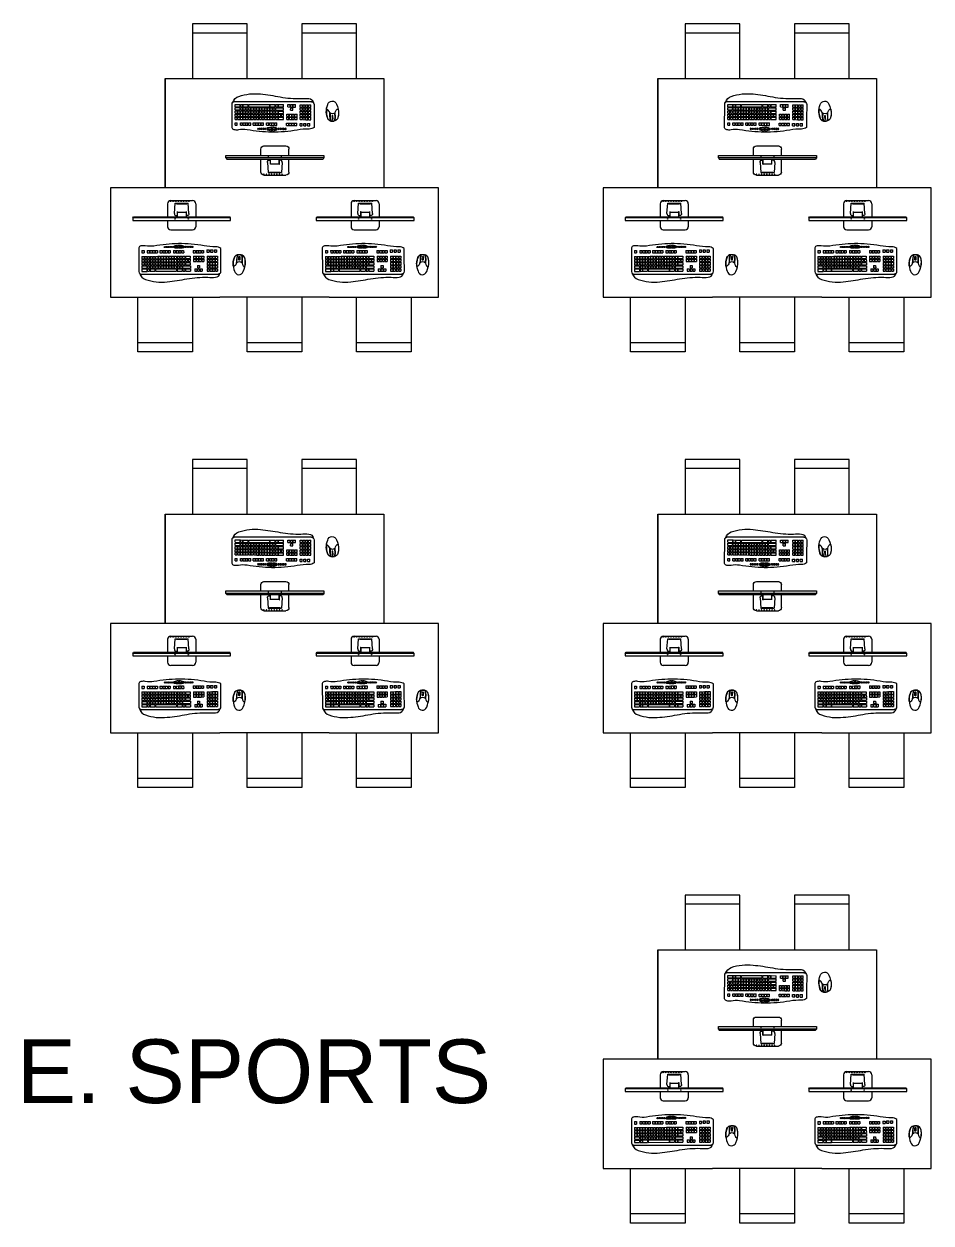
# Model space of a CAD drawing. Header units: millimetres. Extents: x 72 to 2370, y -203 to 794.
# Drawn here: x 1745.58 to 1750.56, y 401.08 to 407.66 of the extents above; entities that cross this region are included whole.
import ezdxf

# ---------------------------------------------------------------- set-up
doc = ezdxf.new("R2010")
doc.units = ezdxf.units.MM
for name, color, linetype, lineweight in [('00L1Fina', 253, 'Continuous', 9), ('mobiliario', 252, 'Continuous', 9), ('Texto', 250, 'Continuous', 9)]:
    doc.layers.add(name, color=color, linetype=linetype, lineweight=lineweight)
doc.styles.get("Standard").update_dxf_attribs({"font": 'arial.ttf'})

# ---------------------------------------------------------------- blocks, each defined once
blk = doc.blocks.new('Dell S2340T 23-Inch 10-point Multi-Touch Monitor')
at = {"color": 0}
for p, q in [((-77.3, -17.2), (-77.3, -88.7)), ((-40.1, -70.4), (-36, -14.3)), ((-29.2, -14.3), (-29.2, -17.2)), ((-28.6, -14.3), (-28.6, -16.6)), ((-24.6, -60.1), (-24.6, -82.1)), ((-24.6, -60.1), (-24, -60.1)), ((-24, -60.1), (-24, -88.7)), ((-24, -62.9), (24, -62.9)), ((24, -60.1), (24, -88.7)), ((24, -60.1), (24.6, -60.1)), ((24.6, -60.1), (24.6, -82.1)), ((28.6, -14.3), (28.6, -16.6)), ((29.2, -14.3), (29.2, -17.2)), ((40.1, -70.4), (36, -14.3)), ((77.3, -17.2), (77.3, -88.7)), ((-268.9, -94.4), (-264.1, -88.7)), ((-264.1, -88.7), (264.1, -88.7)), ((-77.3, -108.7), (-77.3, -143.1)), ((77.3, -108.7), (77.3, -143.1)), ((268.9, -94.4), (264.1, -88.7))]:
    blk.add_line(p, q, dxfattribs=at)
for points in [[(-60.1, 0), (60.1, 0)], [(-36, -14.3), (36, -14.3)], [(-29.2, -17.2), (29.2, -17.2)], [(-28.6, -16.6), (28.6, -16.6)], [(-268.9, -108.7), (268.9, -108.7), (268.9, -94.4), (-268.9, -94.4), (-268.9, -108.7)], [(-60.1, -160.2), (60.1, -160.2)]]:
    blk.add_lwpolyline(points, dxfattribs=at)
for points in [[(-40.1, -70.4, 0.263666), (-36.6, -80.4), (-33.6, -82.1), (-24.6, -82.1)], [(40.1, -70.4, -0.263666), (36.6, -80.4), (33.6, -82.1), (24.6, -82.1)]]:
    blk.add_lwpolyline(points, format="xyb", dxfattribs=at)
for centre, radius in [((-60.7, -3.8), 1.73), ((-46.4, -3.8), 1.73), ((-32.1, -3.8), 1.73), ((-17.8, -3.8), 1.73), ((-3.5, -3.8), 1.73), ((10.8, -3.8), 1.73), ((25.1, -3.8), 1.73), ((39.4, -3.8), 1.73), ((-35.8, -101.6), 1.14), ((35.8, -101.6), 1.14)]:
    blk.add_circle(centre, radius, dxfattribs=at)
for centre, start, end in [((-60.1, -17.2), 90, 180), ((60.1, -17.2), 0, 90), ((-60.1, -143.1), 180, 270), ((60.1, -143.1), 270, 0)]:
    blk.add_arc(centre, 17.2, start, end, dxfattribs=at)
blk = doc.blocks.new('keyboard_top')
at = {"color": 0}
for points in [[(232.7, -75.8), (232.5, -26.1, 0.165941), (205.2, -17, -0.04592), (140.6, -11.5, 0.046884), (0, 0, 0.043941), (-135.1, -13.6, -0.081459), (-182.3, -12, 0.073722), (-205.6, -12.8, 0.278236), (-217.5, -23.3), (-217, -153.6, 0.414214), (-202, -168.5), (218.1, -167, 0.414214), (233, -151.9)], [(218.1, -167), (-202, -168.5, -0.198912), (-212.6, -164.1, 0.237087), (-180.8, -196.4, 0.110077), (-61.5, -209.4, 0.017919), (46.8, -193.4, -0.053396), (160.8, -184.8, 0.017301), (204.1, -184.6, 0.36209), (228, -163.1, -0.184401), (218.1, -167)]]:
    blk.add_lwpolyline(points, format="xyb", close=True, dxfattribs=at)
at = {"color": 0, "lineweight": 0}
for points in [[(-200.6, -38.1), (-188.6, -38.1)], [(-200.6, -38.1), (-200.5, -51.1)], [(-200.5, -51.1), (-188.5, -51.1)], [(-188.6, -38.1), (-188.5, -51.1)], [(-171.5, -38), (-171.4, -51)], [(-171.5, -38), (-159.5, -38)], [(-171.4, -51), (-159.4, -51)], [(-159.5, -38), (-159.4, -51)], [(-156.4, -38), (-144.4, -37.9)], [(-156.4, -38), (-156.3, -51)], [(-156.3, -51), (-144.3, -50.9)], [(-144.4, -37.9), (-144.3, -50.9)], [(-142.2, -37.9), (-130.2, -37.9)], [(-142.2, -37.9), (-142.1, -50.9)], [(-142.1, -50.9), (-130.1, -50.9)], [(-130.2, -37.9), (-130.1, -50.9)], [(-127.1, -37.9), (-115.1, -37.8)], [(-127.1, -37.9), (-127.1, -50.9)], [(-127.1, -50.9), (-115.1, -50.8)], [(-115.1, -37.8), (-115.1, -50.8)], [(-101.5, -37.8), (-89.5, -37.7)], [(-101.5, -37.8), (-101.4, -50.8)], [(-101.4, -50.8), (-89.4, -50.7)], [(-89.5, -37.7), (-89.4, -50.7)], [(-86.4, -37.7), (-86.3, -50.7)], [(-86.4, -37.7), (-74.4, -37.7)], [(-86.3, -50.7), (-74.3, -50.7)], [(-74.4, -37.7), (-74.3, -50.7)], [(-72.2, -37.7), (-60.2, -37.6)], [(-72.2, -37.7), (-72.1, -50.7)], [(-72.1, -50.7), (-60.1, -50.6)], [(-60.2, -37.6), (-60.1, -50.6)], [(-57.1, -37.6), (-57, -50.6)], [(-57.1, -37.6), (-45.1, -37.6)], [(-57, -50.6), (-45, -50.6)], [(-45.1, -37.6), (-45, -50.6)], [(-27.8, -37.5), (-27.7, -50.5)], [(-27.8, -37.5), (-15.8, -37.5)], [(-27.7, -50.5), (-15.7, -50.5)], [(-27.5, -18.5), (1, -18.5)], [(-26.4, -15.9), (1, -15.8)], [(-15.8, -37.5), (-15.7, -50.5)], [(-12.7, -37.5), (-0.7, -37.4)], [(-12.7, -37.5), (-12.6, -50.5)], [(-12.6, -50.5), (-0.6, -50.4)], [(-0.7, -37.4), (-0.6, -50.4)], [(0.9, -7.4), (1, -15.8)], [(1, -18.5), (1, -25.4)], [(1.5, -37.4), (13.5, -37.4)], [(1.5, -37.4), (1.6, -50.4)], [(1.6, -50.4), (13.6, -50.4)], [(4.3, -7.4), (4.6, -15.7)], [(4.6, -15.7), (30.2, -15.7)], [(4.6, -18.5), (30.3, -18.4)], [(4.6, -18.5), (4.8, -25.4)], [(13.5, -37.4), (13.6, -50.4)], [(16.6, -37.3), (16.7, -50.3)], [(16.6, -37.3), (28.6, -37.3)], [(16.7, -50.3), (28.7, -50.3)], [(28.6, -37.3), (28.7, -50.3)], [(81.6, -37.1), (81.6, -50.1)], [(81.6, -37.1), (93.6, -37.1)], [(81.6, -50.1), (93.6, -50.1)], [(93.6, -37.1), (93.6, -50.1)], [(96.6, -37), (96.7, -50)], [(96.6, -37), (108.6, -37)], [(96.7, -50), (108.7, -50)], [(108.6, -37), (108.7, -50)], [(110.8, -37), (122.8, -37)], [(110.8, -37), (110.9, -50)], [(110.9, -50), (122.9, -50)], [(122.8, -37), (122.9, -50)], [(125.9, -36.9), (126, -49.9)], [(125.9, -36.9), (137.9, -36.9)], [(126, -49.9), (138, -49.9)], [(137.9, -36.9), (138, -49.9)], [(155.8, -34.6), (155.8, -47.6)], [(155.8, -34.6), (167.8, -34.6)], [(155.8, -47.6), (167.8, -47.6)], [(167.8, -34.6), (167.8, -47.6)], [(176.3, -34), (188.3, -33.9)], [(176.3, -34), (176.3, -47)], [(176.3, -47), (188.3, -46.9)], [(188.3, -33.9), (188.3, -46.9)], [(197.2, -33.9), (197.2, -46.9)], [(197.2, -33.9), (209.2, -33.9)], [(197.2, -46.9), (209.2, -46.9)], [(209.2, -33.9), (209.2, -46.9)], [(-200.5, -70), (-188.5, -69.9)], [(-200.5, -70), (-200.4, -83)], [(-200.4, -83), (-188.4, -82.9)], [(-200.4, -86.5), (-188.4, -86.5)], [(-200.4, -86.5), (-200.3, -99.5)], [(-200.3, -99.5), (-188.3, -99.5)], [(-200.3, -103.9), (-188.3, -103.9)], [(-200.3, -103.9), (-200.3, -116.9)], [(-200.3, -116.9), (-188.3, -116.9)], [(-200.3, -121.9), (-173.2, -121.8)], [(-200.3, -121.9), (-200.2, -134.9)], [(-188.5, -69.9), (-188.4, -82.9)], [(-188.4, -86.5), (-188.3, -99.5)], [(-188.3, -103.9), (-188.3, -116.9)], [(-185.4, -69.9), (-185.3, -82.9)], [(-185.4, -69.9), (-173.4, -69.9)], [(-185.3, -82.9), (-173.3, -82.9)], [(-185.3, -86.5), (-173.3, -86.4)], [(-185.3, -86.5), (-185.3, -99.5)], [(-185.3, -99.5), (-173.3, -99.4)], [(-185.2, -103.8), (-173.2, -103.8)], [(-185.2, -103.8), (-185.2, -116.8)], [(-185.2, -116.8), (-173.2, -116.8)], [(-173.4, -69.9), (-173.3, -82.9)], [(-173.3, -86.4), (-173.3, -99.4)], [(-173.2, -103.8), (-173.2, -116.8)], [(-173.2, -121.8), (-173.1, -134.8)], [(-170.3, -69.8), (-170.2, -82.8)], [(-170.3, -69.8), (-158.3, -69.8)], [(-170.2, -82.8), (-158.2, -82.8)], [(-170.2, -86.4), (-170.2, -99.4)], [(-170.2, -86.4), (-158.2, -86.4)], [(-170.2, -99.4), (-158.2, -99.4)], [(-170.2, -103.8), (-158.2, -103.7)], [(-170.2, -103.8), (-170.1, -116.8)], [(-170.1, -116.8), (-158.1, -116.7)], [(-170.1, -121.8), (-158.1, -121.7)], [(-170.1, -121.8), (-170, -134.8)], [(-158.3, -69.8), (-158.2, -82.8)], [(-158.2, -86.4), (-158.2, -99.4)], [(-158.2, -103.7), (-158.1, -116.7)], [(-158.1, -121.7), (-158, -134.7)], [(-156.1, -69.8), (-144.1, -69.7)], [(-156.1, -69.8), (-156, -82.8)], [(-156, -82.8), (-144, -82.7)], [(-156, -86.3), (-144, -86.3)], [(-156, -86.3), (-156, -99.3)], [(-156, -99.3), (-144, -99.3)], [(-156, -103.7), (-144, -103.7)], [(-156, -103.7), (-155.9, -116.7)], [(-155.9, -116.7), (-143.9, -116.7)], [(-155.9, -121.7), (-143.9, -121.7)], [(-155.9, -121.7), (-155.8, -134.7)], [(-144.1, -69.7), (-144, -82.7)], [(-144, -86.3), (-144, -99.3)], [(-144, -103.7), (-143.9, -116.7)], [(-143.9, -121.7), (-143.8, -134.7)], [(-141, -69.7), (-140.9, -82.7)], [(-141, -69.7), (-129, -69.7)], [(-140.9, -82.7), (-128.9, -82.7)], [(-140.9, -86.3), (-128.9, -86.2)], [(-140.9, -86.3), (-140.9, -99.3)], [(-140.9, -99.3), (-128.9, -99.2)], [(-140.9, -103.7), (-128.9, -103.6)], [(-140.9, -103.7), (-140.8, -116.7)], [(-140.8, -116.7), (-128.8, -116.6)], [(-140.8, -121.7), (-128.8, -121.6)], [(-140.8, -121.7), (-140.8, -134.7)], [(-129, -69.7), (-128.9, -82.7)], [(-128.9, -86.2), (-128.9, -99.2)], [(-128.9, -103.6), (-128.8, -116.6)], [(-128.8, -121.6), (-128.8, -134.6)], [(-125.9, -69.7), (-113.9, -69.6)], [(-125.9, -69.7), (-125.9, -82.7)], [(-125.9, -82.7), (-113.9, -82.6)], [(-125.8, -86.2), (-125.8, -99.2)], [(-125.8, -86.2), (-113.8, -86.2)], [(-125.8, -99.2), (-113.8, -99.2)], [(-125.8, -103.6), (-113.8, -103.6)], [(-125.8, -103.6), (-125.7, -116.6)], [(-125.7, -116.6), (-113.7, -116.6)], [(-125.7, -121.6), (-125.7, -134.6)], [(-125.7, -121.6), (-113.7, -121.6)], [(-113.9, -69.6), (-113.9, -82.6)], [(-113.8, -86.2), (-113.8, -99.2)], [(-113.8, -103.6), (-113.7, -116.6)], [(-113.7, -121.6), (-113.7, -134.6)], [(-111.8, -69.6), (-99.8, -69.6)], [(-111.8, -69.6), (-111.8, -82.6)], [(-111.8, -82.6), (-99.8, -82.6)], [(-111.8, -86.2), (-99.8, -86.1)], [(-111.8, -86.2), (-111.7, -99.2)], [(-111.7, -99.2), (-99.7, -99.1)], [(-111.7, -103.6), (-99.7, -103.5)], [(-111.7, -103.6), (-111.6, -116.6)], [(-111.6, -116.6), (-99.6, -116.5)], [(-111.6, -121.6), (-99.6, -121.5)], [(-111.6, -121.6), (-111.6, -134.6)], [(-99.8, -69.6), (-99.8, -82.6)], [(-99.8, -86.1), (-99.7, -99.1)], [(-99.7, -103.5), (-99.6, -116.5)], [(-99.6, -121.5), (-99.6, -134.5)], [(-96.7, -69.6), (-84.7, -69.5)], [(-96.7, -69.6), (-96.7, -82.6)], [(-96.7, -82.6), (-84.7, -82.5)], [(-96.7, -86.1), (-96.6, -99.1)], [(-96.7, -86.1), (-84.7, -86.1)], [(-96.6, -99.1), (-84.6, -99.1)], [(-96.6, -103.5), (-84.6, -103.5)], [(-96.6, -103.5), (-96.6, -116.5)], [(-96.6, -116.5), (-84.6, -116.5)], [(-96.5, -121.5), (-84.5, -121.5)], [(-96.5, -121.5), (-96.5, -134.5)], [(-84.7, -69.5), (-84.7, -82.5)], [(-84.7, -86.1), (-84.6, -99.1)], [(-84.6, -103.5), (-84.6, -116.5)], [(-84.5, -121.5), (-84.5, -134.5)], [(-81.6, -69.5), (-81.6, -82.5)], [(-81.6, -69.5), (-69.6, -69.5)], [(-81.6, -82.5), (-69.6, -82.5)], [(-81.6, -86.1), (-69.6, -86)], [(-81.6, -86.1), (-81.5, -99.1)], [(-81.5, -99.1), (-69.5, -99)], [(-81.5, -103.5), (-69.5, -103.4)], [(-81.5, -103.5), (-81.5, -116.5)], [(-81.5, -116.5), (-69.5, -116.4)], [(-81.4, -121.5), (-69.4, -121.4)], [(-81.4, -121.5), (-81.4, -134.5)], [(-69.6, -69.5), (-69.6, -82.5)], [(-69.6, -86), (-69.5, -99)], [(-69.5, -103.4), (-69.5, -116.4)], [(-69.4, -121.4), (-69.4, -134.4)], [(-67.5, -69.5), (-55.5, -69.4)], [(-67.5, -69.5), (-67.5, -82.5)], [(-67.5, -82.5), (-55.5, -82.4)], [(-67.5, -86), (-55.5, -86)], [(-67.5, -86), (-67.4, -99)], [(-67.4, -99), (-55.4, -99)], [(-67.4, -103.4), (-55.4, -103.4)], [(-67.4, -103.4), (-67.3, -116.4)], [(-67.3, -116.4), (-55.3, -116.4)], [(-67.3, -121.4), (-55.3, -121.4)], [(-67.3, -121.4), (-67.3, -134.4)], [(-55.5, -69.4), (-55.5, -82.4)], [(-55.5, -86), (-55.4, -99)], [(-55.4, -103.4), (-55.3, -116.4)], [(-55.3, -121.4), (-55.3, -134.4)], [(-52.4, -69.4), (-52.4, -82.4)], [(-52.4, -69.4), (-40.4, -69.4)], [(-52.4, -82.4), (-40.4, -82.4)], [(-52.4, -86), (-40.4, -85.9)], [(-52.4, -86), (-52.3, -99)], [(-52.3, -99), (-40.3, -98.9)], [(-52.3, -103.4), (-40.3, -103.3)], [(-52.3, -103.4), (-52.3, -116.4)], [(-52.3, -116.4), (-40.3, -116.3)], [(-52.2, -121.4), (-40.2, -121.3)], [(-52.2, -121.4), (-52.2, -134.4)], [(-40.4, -69.4), (-40.4, -82.4)], [(-40.4, -85.9), (-40.3, -98.9)], [(-40.3, -103.3), (-40.3, -116.3)], [(-40.2, -121.3), (-40.2, -134.3)], [(-37.3, -69.4), (-25.3, -69.3)], [(-37.3, -69.4), (-37.3, -82.4)], [(-37.3, -82.4), (-25.3, -82.3)], [(-37.3, -85.9), (-37.2, -98.9)], [(-37.3, -85.9), (-25.3, -85.9)], [(-37.2, -98.9), (-25.2, -98.9)], [(-37.2, -103.3), (-25.2, -103.3)], [(-37.2, -103.3), (-37.2, -116.3)], [(-37.2, -116.3), (-25.2, -116.3)], [(-37.2, -121.3), (-37.1, -134.3)], [(-37.2, -121.3), (-25.2, -121.3)], [(-25.3, -69.3), (-25.3, -82.3)], [(-25.3, -85.9), (-25.2, -98.9)], [(-25.2, -103.3), (-25.2, -116.3)], [(-25.2, -121.3), (-25.1, -134.3)], [(-22.8, -69.3), (-10.8, -69.3)], [(-22.8, -69.3), (-22.8, -82.3)], [(-22.8, -82.3), (-10.8, -82.3)], [(-22.8, -85.9), (-10.8, -85.8)], [(-22.8, -85.9), (-22.7, -98.9)], [(-22.7, -98.9), (-10.7, -98.8)], [(-22.7, -103.2), (-10.7, -103.2)], [(-22.7, -103.2), (-22.7, -116.2)], [(-22.7, -116.2), (-10.7, -116.2)], [(-22.6, -121.2), (-10.6, -121.2)], [(-22.6, -121.2), (-22.6, -134.2)], [(-10.8, -69.3), (-10.8, -82.3)], [(-10.8, -85.8), (-10.7, -98.8)], [(-10.7, -103.2), (-10.7, -116.2)], [(-10.6, -121.2), (-10.6, -134.2)], [(-7.8, -69.2), (-7.7, -82.2)], [(-7.8, -69.2), (4.2, -69.2)], [(-7.7, -82.2), (4.3, -82.2)], [(-7.7, -85.8), (-7.6, -98.8)], [(-7.7, -85.8), (4.3, -85.8)], [(-7.6, -98.8), (4.4, -98.8)], [(-7.6, -103.2), (4.4, -103.1)], [(-7.6, -103.2), (-7.6, -116.2)], [(-7.6, -116.2), (4.4, -116.1)], [(-7.6, -121.2), (4.4, -121.1)], [(-7.6, -121.2), (-7.5, -134.2)], [(4.2, -69.2), (4.3, -82.2)], [(4.3, -85.8), (4.4, -98.8)], [(4.4, -103.1), (4.4, -116.1)], [(4.4, -121.1), (4.5, -134.1)], [(7.3, -69.2), (19.3, -69.1)], [(7.3, -69.2), (7.4, -82.2)], [(7.4, -82.2), (19.4, -82.1)], [(7.4, -85.7), (7.4, -98.7)], [(7.4, -85.7), (19.4, -85.7)], [(7.4, -98.7), (19.4, -98.7)], [(7.5, -103.1), (19.5, -103.1)], [(7.5, -103.1), (7.5, -116.1)], [(7.5, -116.1), (19.5, -116.1)], [(7.5, -121.1), (7.6, -134.1)], [(7.5, -121.1), (19.5, -121.1)], [(19.3, -69.1), (19.4, -82.1)], [(19.4, -85.7), (19.4, -98.7)], [(19.5, -103.1), (19.5, -116.1)], [(19.5, -121.1), (19.6, -134.1)], [(22.9, -69.1), (34.9, -69.1)], [(22.9, -69.1), (22.9, -82.1)], [(22.9, -82.1), (34.9, -82.1)], [(22.9, -85.7), (34.9, -85.6)], [(22.9, -85.7), (23, -98.7)], [(23, -98.7), (35, -98.6)], [(23, -103.1), (35, -103)], [(23, -103.1), (23.1, -116.1)], [(23.1, -116.1), (35.1, -116)], [(23.1, -121.1), (65.3, -120.9)], [(23.1, -121.1), (23.1, -134.1)], [(34.9, -69.1), (34.9, -82.1)], [(34.9, -85.6), (35, -98.6)], [(35, -103), (35.1, -116)], [(38, -69.1), (65.1, -69)], [(38, -69.1), (38, -82.1)], [(38, -82.1), (65.1, -82)], [(38, -85.6), (38.1, -98.6)], [(38, -85.6), (50, -85.6)], [(38.1, -98.6), (50.1, -98.6)], [(38.1, -103), (65.2, -102.9)], [(38.1, -103), (38.1, -116)], [(38.1, -116), (65.2, -115.9)], [(50, -85.6), (50.1, -98.6)], [(53.1, -85.6), (65.1, -85.5)], [(53.1, -85.6), (53.2, -98.6)], [(53.2, -98.6), (65.2, -98.5)], [(65.1, -69), (65.1, -82)], [(65.1, -85.5), (65.2, -98.5)], [(65.2, -102.9), (65.2, -115.9)], [(65.3, -120.9), (65.3, -133.9)], [(83, -68.9), (83.1, -81.9)], [(83, -68.9), (95, -68.9)], [(83.1, -81.9), (95.1, -81.9)], [(83.1, -85), (83.2, -98)], [(83.1, -85), (95.1, -85)], [(83.2, -98), (95.2, -98)], [(95, -68.9), (95.1, -81.9)], [(95.1, -85), (95.2, -98)], [(98.1, -68.9), (110.1, -68.8)], [(98.1, -68.9), (98.1, -81.9)], [(98.1, -81.9), (110.1, -81.8)], [(98.2, -85), (110.2, -84.9)], [(98.2, -85), (98.2, -98)], [(98.2, -98), (110.2, -97.9)], [(104.3, -120.6), (104.4, -133.6)], [(104.3, -120.6), (116.3, -120.6)], [(110.1, -68.8), (110.1, -81.8)], [(110.2, -84.9), (110.2, -97.9)], [(112.3, -68.8), (124.3, -68.8)], [(112.3, -68.8), (112.3, -81.8)], [(112.3, -81.8), (124.3, -81.8)], [(112.4, -84.9), (124.4, -84.9)], [(112.4, -84.9), (112.4, -97.9)], [(112.4, -97.9), (124.4, -97.9)], [(116.3, -120.6), (116.4, -133.6)], [(124.3, -68.8), (124.3, -81.8)], [(124.4, -84.9), (124.4, -97.9)], [(127.4, -68.8), (139.4, -68.7)], [(127.4, -68.8), (127.4, -81.8)], [(127.4, -81.8), (139.4, -81.7)], [(127.5, -84.9), (139.5, -84.8)], [(127.5, -84.9), (127.5, -97.9)], [(127.5, -97.9), (139.5, -97.8)], [(139.4, -68.7), (139.4, -81.7)], [(139.5, -84.8), (139.5, -97.8)], [(156.9, -68.6), (156.9, -81.6)], [(156.9, -68.6), (168.9, -68.6)], [(156.9, -81.6), (168.9, -81.6)], [(156.9, -85.2), (157, -98.2)], [(156.9, -85.2), (168.9, -85.2)], [(157, -98.2), (169, -98.2)], [(157, -102.6), (169, -102.5)], [(157, -102.6), (157, -115.6)], [(157, -115.6), (169, -115.5)], [(157.1, -120.6), (169.1, -120.5)], [(157.1, -120.6), (157.1, -133.6)], [(168.9, -68.6), (168.9, -81.6)], [(168.9, -85.2), (169, -98.2)], [(169, -102.5), (169, -115.5)], [(169.1, -120.5), (169.1, -133.5)], [(172, -68.6), (184, -68.5)], [(172, -68.6), (172, -81.6)], [(172, -81.6), (184, -81.5)], [(172, -85.1), (184, -85.1)], [(172, -85.1), (172.1, -98.1)], [(172.1, -98.1), (184.1, -98.1)], [(172.1, -102.5), (184.1, -102.5)], [(172.1, -102.5), (172.2, -115.5)], [(172.2, -115.5), (184.2, -115.5)], [(172.2, -120.5), (184.2, -120.5)], [(172.2, -120.5), (172.2, -133.5)], [(184, -68.5), (184, -81.5)], [(184, -85.1), (184.1, -98.1)], [(184.1, -102.5), (184.2, -115.5)], [(184.2, -120.5), (184.2, -133.5)], [(187.1, -68.5), (187.1, -81.5)], [(187.1, -68.5), (199.1, -68.5)], [(187.1, -81.5), (199.1, -81.5)], [(187.1, -85.1), (199.1, -85)], [(187.1, -85.1), (187.2, -98.1)], [(187.2, -98.1), (199.2, -98)], [(187.2, -102.5), (199.2, -102.4)], [(187.2, -102.5), (187.2, -115.5)], [(187.2, -115.5), (199.2, -115.4)], [(187.3, -120.5), (199.3, -120.4)], [(187.3, -120.5), (187.3, -133.5)], [(199.1, -68.5), (199.1, -81.5)], [(199.1, -85), (199.2, -98)], [(199.2, -102.4), (199.2, -115.4)], [(199.3, -120.4), (199.3, -133.4)], [(202.2, -68.5), (214.2, -68.4)], [(202.2, -68.5), (202.2, -81.5)], [(202.2, -81.5), (214.2, -81.4)], [(202.2, -85), (202.3, -98)], [(202.2, -85), (214.2, -85)], [(202.3, -98), (214.3, -98)], [(202.3, -102.4), (214.3, -102.4)], [(202.3, -102.4), (202.3, -115.4)], [(202.3, -115.4), (214.3, -115.4)], [(202.4, -120.4), (202.4, -133.4)], [(202.4, -120.4), (214.4, -120.4)], [(214.2, -68.4), (214.2, -81.4)], [(214.2, -85), (214.3, -98)], [(214.3, -102.4), (214.3, -115.4)], [(214.4, -120.4), (214.4, -133.4)], [(-200.2, -134.9), (-173.1, -134.8)], [(-200.2, -139.1), (-173.1, -139)], [(-200.2, -139.1), (-200.2, -152.1)], [(-200.2, -152.1), (-173.1, -152)], [(-173.1, -139), (-173.1, -152)], [(-170, -134.8), (-158, -134.7)], [(-170, -139), (-158, -138.9)], [(-170, -139), (-170, -152)], [(-170, -152), (-158, -151.9)], [(-158, -138.9), (-158, -151.9)], [(-155.8, -134.7), (-143.8, -134.7)], [(-155.8, -138.9), (-128.7, -138.8)], [(-155.8, -138.9), (-155.8, -151.9)], [(-155.8, -151.9), (-128.7, -151.8)], [(-140.8, -134.7), (-128.8, -134.6)], [(-128.7, -138.8), (-128.7, -151.8)], [(-125.7, -134.6), (-113.7, -134.6)], [(-125.6, -138.8), (-10.6, -138.4)], [(-125.6, -138.8), (-125.6, -151.8)], [(-125.6, -151.8), (-10.5, -151.4)], [(-111.6, -134.6), (-99.6, -134.5)], [(-96.5, -134.5), (-84.5, -134.5)], [(-81.4, -134.5), (-69.4, -134.4)], [(-67.3, -134.4), (-55.3, -134.4)], [(-52.2, -134.4), (-40.2, -134.3)], [(-37.1, -134.3), (-25.1, -134.3)], [(-22.6, -134.2), (-10.6, -134.2)], [(-10.6, -138.4), (-10.5, -151.4)], [(-7.5, -134.2), (4.5, -134.1)], [(-7.5, -138.4), (19.6, -138.3)], [(-7.5, -138.4), (-7.5, -151.4)], [(-7.5, -151.4), (19.6, -151.3)], [(7.6, -134.1), (19.6, -134.1)], [(19.6, -138.3), (19.6, -151.3)], [(23.1, -134.1), (65.3, -133.9)], [(23.1, -138.3), (35.1, -138.2)], [(23.1, -138.3), (23.2, -151.3)], [(23.2, -151.3), (35.2, -151.2)], [(35.1, -138.2), (35.2, -151.2)], [(38.2, -138.2), (65.3, -138.1)], [(38.2, -138.2), (38.3, -151.2)], [(38.3, -151.2), (65.4, -151.1)], [(65.3, -138.1), (65.4, -151.1)], [(89.3, -138.1), (101.3, -138)], [(89.3, -138.1), (89.3, -151.1)], [(89.3, -151.1), (101.3, -151)], [(101.3, -138), (101.3, -151)], [(104.4, -133.6), (116.4, -133.6)], [(104.4, -138), (116.4, -138)], [(104.4, -138), (104.4, -151)], [(104.4, -151), (116.4, -151)], [(116.4, -138), (116.4, -151)], [(118.9, -138), (130.9, -137.9)], [(118.9, -138), (118.9, -151)], [(118.9, -151), (130.9, -150.9)], [(130.9, -137.9), (130.9, -150.9)], [(157.1, -133.6), (169.1, -133.5)], [(157.1, -137.8), (169.1, -137.7)], [(157.1, -137.8), (157.2, -150.8)], [(157.2, -150.8), (169.2, -150.7)], [(169.1, -137.7), (169.2, -150.7)], [(172.2, -133.5), (184.2, -133.5)], [(172.2, -137.7), (184.2, -137.7)], [(172.2, -137.7), (172.3, -150.7)], [(172.3, -150.7), (184.3, -150.7)], [(184.2, -137.7), (184.3, -150.7)], [(187.3, -133.5), (199.3, -133.4)], [(187.3, -137.7), (199.3, -137.6)], [(187.3, -137.7), (187.4, -150.7)], [(187.4, -150.7), (199.4, -150.6)], [(199.3, -137.6), (199.4, -150.6)], [(202.4, -133.4), (214.4, -133.4)], [(202.4, -137.6), (214.4, -137.6)], [(202.4, -137.6), (202.5, -150.6)], [(202.5, -150.6), (214.5, -150.6)], [(214.4, -137.6), (214.5, -150.6)]]:
    blk.add_lwpolyline(points, dxfattribs=at)
for points in [[(1, -25.4, -0.037715), (-22.3, -23.7, -0.328345), (-27.5, -18.5)], [(-26.4, -15.9, -0.157731), (-21.7, -12.1, -0.08747), (0.9, -7.4, -0.08747)], [(4.3, -7.4, -0.086643), (26.8, -11.9, -0.237073), (30.2, -15.7)], [(30.3, -18.4, -0.11266), (29.2, -20.7, -0.188542), (24.3, -23.6, -0.031584), (4.8, -25.4, -0.031584)]]:
    blk.add_lwpolyline(points, format="xyb", dxfattribs=at)
for centre in [(-74, -18.4), (-64.3, -18.4), (-55, -18.4), (-45.6, -18.3), (-35.9, -18.3), (38.1, -18), (47.7, -18), (57.1, -18), (66.5, -17.9), (76.2, -17.9)]:
    blk.add_circle(centre, 3.55, dxfattribs=at)

msp = doc.modelspace()

# ---------------------------------------------------------------- linework, layer by layer
at = {"layer": '00L1Fina'}
for p, q in [((1746.8042, 407.6108), (1746.5042, 407.6108)), ((1747.4042, 407.6108), (1747.1042, 407.6108)), ((1749.5074, 407.6108), (1749.2074, 407.6108)), ((1750.1074, 407.6108), (1749.8074, 407.6108)), ((1746.5042, 405.9108), (1746.2042, 405.9108)), ((1747.1042, 405.9108), (1746.8042, 405.9108)), ((1747.7042, 405.9108), (1747.4042, 405.9108)), ((1749.2074, 405.9108), (1748.9074, 405.9108)), ((1749.8074, 405.9108), (1749.5074, 405.9108)), ((1750.4074, 405.9108), (1750.1074, 405.9108)), ((1746.8042, 405.2206), (1746.5042, 405.2206)), ((1747.4042, 405.2206), (1747.1042, 405.2206)), ((1749.5074, 405.2206), (1749.2074, 405.2206)), ((1750.1074, 405.2206), (1749.8074, 405.2206)), ((1746.5042, 403.5206), (1746.2042, 403.5206)), ((1747.1042, 403.5206), (1746.8042, 403.5206)), ((1747.7042, 403.5206), (1747.4042, 403.5206)), ((1749.2074, 403.5206), (1748.9074, 403.5206)), ((1749.8074, 403.5206), (1749.5074, 403.5206)), ((1750.4074, 403.5206), (1750.1074, 403.5206)), ((1749.5074, 402.8304), (1749.2074, 402.8304)), ((1750.1074, 402.8304), (1749.8074, 402.8304)), ((1749.2074, 401.1304), (1748.9074, 401.1304)), ((1749.8074, 401.1304), (1749.5074, 401.1304)), ((1750.4074, 401.1304), (1750.1074, 401.1304))]:
    msp.add_line(p, q, dxfattribs=at)
for points in [[(1746.8042, 407.3608), (1746.8042, 407.6608), (1746.5042, 407.6608), (1746.5042, 407.3608)], [(1747.4042, 407.3608), (1747.4042, 407.6608), (1747.1042, 407.6608), (1747.1042, 407.3608)], [(1749.5074, 407.3608), (1749.5074, 407.6608), (1749.2074, 407.6608), (1749.2074, 407.3608)], [(1750.1074, 407.3608), (1750.1074, 407.6608), (1749.8074, 407.6608), (1749.8074, 407.3608)], [(1746.3542, 407.3608), (1746.3542, 406.7608), (1746.3542, 407.3608), (1746.9542, 407.3608)], [(1746.9542, 407.3608), (1747.5542, 407.3608), (1747.5542, 406.7608)], [(1749.0574, 407.3608), (1749.0574, 406.7608), (1749.0574, 407.3608), (1749.6574, 407.3608)], [(1749.6574, 407.3608), (1750.2574, 407.3608), (1750.2574, 406.7608)], [(1747.2542, 406.1608), (1747.8542, 406.1608), (1747.8542, 406.7608), (1747.2542, 406.7608), (1746.6542, 406.7608), (1746.0542, 406.7608), (1746.0542, 406.1608), (1746.6542, 406.1608)], [(1747.8542, 406.7608), (1747.2542, 406.7608)], [(1749.9574, 406.1608), (1750.5574, 406.1608), (1750.5574, 406.7608), (1749.9574, 406.7608), (1749.3574, 406.7608), (1748.7574, 406.7608), (1748.7574, 406.1608), (1749.3574, 406.1608)], [(1750.5574, 406.7608), (1749.9574, 406.7608)], [(1746.5042, 406.1608), (1746.5042, 405.8608), (1746.2042, 405.8608), (1746.2042, 406.1608)], [(1747.2542, 406.1608), (1747.2542, 406.1608), (1746.6542, 406.1608)], [(1747.1042, 406.1608), (1747.1042, 405.8608), (1746.8042, 405.8608), (1746.8042, 406.1608)], [(1747.7042, 406.1608), (1747.7042, 405.8608), (1747.4042, 405.8608), (1747.4042, 406.1608)], [(1749.2074, 406.1608), (1749.2074, 405.8608), (1748.9074, 405.8608), (1748.9074, 406.1608)], [(1749.9574, 406.1608), (1749.9574, 406.1608), (1749.3574, 406.1608)], [(1749.8074, 406.1608), (1749.8074, 405.8608), (1749.5074, 405.8608), (1749.5074, 406.1608)], [(1750.4074, 406.1608), (1750.4074, 405.8608), (1750.1074, 405.8608), (1750.1074, 406.1608)], [(1746.8042, 404.9706), (1746.8042, 405.2706), (1746.5042, 405.2706), (1746.5042, 404.9706)], [(1747.4042, 404.9706), (1747.4042, 405.2706), (1747.1042, 405.2706), (1747.1042, 404.9706)], [(1749.5074, 404.9706), (1749.5074, 405.2706), (1749.2074, 405.2706), (1749.2074, 404.9706)], [(1750.1074, 404.9706), (1750.1074, 405.2706), (1749.8074, 405.2706), (1749.8074, 404.9706)], [(1746.3542, 404.9706), (1746.3542, 404.3706), (1746.3542, 404.9706), (1746.9542, 404.9706)], [(1746.9542, 404.9706), (1747.5542, 404.9706), (1747.5542, 404.3706)], [(1749.0574, 404.9706), (1749.0574, 404.3706), (1749.0574, 404.9706), (1749.6574, 404.9706)], [(1749.6574, 404.9706), (1750.2574, 404.9706), (1750.2574, 404.3706)], [(1747.2542, 403.7706), (1747.8542, 403.7706), (1747.8542, 404.3706), (1747.2542, 404.3706), (1746.6542, 404.3706), (1746.0542, 404.3706), (1746.0542, 403.7706), (1746.6542, 403.7706)], [(1747.8542, 404.3706), (1747.2542, 404.3706)], [(1749.9574, 403.7706), (1750.5574, 403.7706), (1750.5574, 404.3706), (1749.9574, 404.3706), (1749.3574, 404.3706), (1748.7574, 404.3706), (1748.7574, 403.7706), (1749.3574, 403.7706)], [(1750.5574, 404.3706), (1749.9574, 404.3706)], [(1746.5042, 403.7706), (1746.5042, 403.4706), (1746.2042, 403.4706), (1746.2042, 403.7706)], [(1747.2542, 403.7706), (1747.2542, 403.7706), (1746.6542, 403.7706)], [(1747.1042, 403.7706), (1747.1042, 403.4706), (1746.8042, 403.4706), (1746.8042, 403.7706)], [(1747.7042, 403.7706), (1747.7042, 403.4706), (1747.4042, 403.4706), (1747.4042, 403.7706)], [(1749.2074, 403.7706), (1749.2074, 403.4706), (1748.9074, 403.4706), (1748.9074, 403.7706)], [(1749.9574, 403.7706), (1749.9574, 403.7706), (1749.3574, 403.7706)], [(1749.8074, 403.7706), (1749.8074, 403.4706), (1749.5074, 403.4706), (1749.5074, 403.7706)], [(1750.4074, 403.7706), (1750.4074, 403.4706), (1750.1074, 403.4706), (1750.1074, 403.7706)], [(1749.5074, 402.5804), (1749.5074, 402.8804), (1749.2074, 402.8804), (1749.2074, 402.5804)], [(1750.1074, 402.5804), (1750.1074, 402.8804), (1749.8074, 402.8804), (1749.8074, 402.5804)], [(1749.0574, 402.5804), (1749.0574, 401.9804), (1749.0574, 402.5804), (1749.6574, 402.5804)], [(1749.6574, 402.5804), (1750.2574, 402.5804), (1750.2574, 401.9804)], [(1749.9574, 401.3804), (1750.5574, 401.3804), (1750.5574, 401.9804), (1749.9574, 401.9804), (1749.3574, 401.9804), (1748.7574, 401.9804), (1748.7574, 401.3804), (1749.3574, 401.3804)], [(1750.5574, 401.9804), (1749.9574, 401.9804)], [(1749.2074, 401.3804), (1749.2074, 401.0804), (1748.9074, 401.0804), (1748.9074, 401.3804)], [(1749.9574, 401.3804), (1749.9574, 401.3804), (1749.3574, 401.3804)], [(1749.8074, 401.3804), (1749.8074, 401.0804), (1749.5074, 401.0804), (1749.5074, 401.3804)], [(1750.4074, 401.3804), (1750.4074, 401.0804), (1750.1074, 401.0804), (1750.1074, 401.3804)]]:
    msp.add_lwpolyline(points, dxfattribs=at)
at = {"layer": 'mobiliario'}
for points in [[(1747.2748, 407.1278, -0.241004), (1747.2486, 407.1371, -0.217003), (1747.2466, 407.2186, -0.752527), (1747.2941, 407.2209, -0.115399), (1747.3058, 407.1656, -0.099122), (1747.3, 407.1396, -0.240483), (1747.2748, 407.1278)], [(1749.9781, 407.1278, -0.241004), (1749.9519, 407.1371, -0.217003), (1749.9499, 407.2186, -0.752527), (1749.9974, 407.2209, -0.115399), (1750.0091, 407.1656, -0.099122), (1750.0033, 407.1396, -0.240483), (1749.9781, 407.1278)], [(1747.2642, 407.1282, -0.055019), (1747.2592, 407.1458, -0.050601), (1747.2582, 407.1625, 0.084687), (1747.2573, 407.1734, 0.175899), (1747.2453, 407.1908, 0.569307), (1747.2398, 407.1885, 0.064428), (1747.2399, 407.1651, 0.081238), (1747.2486, 407.1371, 0.150456), (1747.2642, 407.1282)], [(1747.2837, 407.1289, 0.141108), (1747.2856, 407.1631, -0.211379), (1747.2877, 407.1736, -0.412702), (1747.2573, 407.1734, -0.176997), (1747.2599, 407.1619, 0.141094), (1747.2651, 407.1281, 0.080592), (1747.2748, 407.1278, 0.075205), (1747.2837, 407.1288)], [(1747.27, 407.1522), (1747.2708, 407.1385, 0.837339), (1747.2758, 407.1396), (1747.2751, 407.1555, 1), (1747.2698, 407.1552)], [(1747.2852, 407.1292, 0.071754), (1747.2887, 407.1511, 0.043169), (1747.2878, 407.1654, -0.269309), (1747.299, 407.1939, -0.36617), (1747.3034, 407.1926, -0.160325), (1747.3, 407.1396, -0.150096), (1747.2853, 407.1293)], [(1749.9675, 407.1282, -0.055019), (1749.9625, 407.1458, -0.050601), (1749.9614, 407.1625, 0.084687), (1749.9606, 407.1734, 0.175899), (1749.9486, 407.1908, 0.569307), (1749.9431, 407.1885, 0.064428), (1749.9432, 407.1651, 0.081238), (1749.9519, 407.1371, 0.150456), (1749.9675, 407.1282)], [(1749.987, 407.1289, 0.141108), (1749.9889, 407.1631, -0.211379), (1749.991, 407.1736, -0.412702), (1749.9606, 407.1734, -0.176997), (1749.9632, 407.1619, 0.141094), (1749.9684, 407.1281, 0.080592), (1749.9781, 407.1278, 0.075205), (1749.987, 407.1288)], [(1749.9733, 407.1522), (1749.9741, 407.1385, 0.837339), (1749.9791, 407.1396), (1749.9784, 407.1555, 1), (1749.9731, 407.1552)], [(1749.9885, 407.1292, 0.071754), (1749.992, 407.1511, 0.043169), (1749.9911, 407.1654, -0.269309), (1750.0023, 407.1939, -0.36617), (1750.0067, 407.1926, -0.160325), (1750.0033, 407.1396, -0.150096), (1749.9886, 407.1293)], [(1746.7632, 406.3947, 0.241004), (1746.737, 406.3854, 0.217003), (1746.7351, 406.3039, 0.752527), (1746.7826, 406.3016, 0.115399), (1746.7942, 406.3569, 0.099122), (1746.7884, 406.3829, 0.240483), (1746.7632, 406.3947)], [(1746.7527, 406.3943, 0.055019), (1746.7477, 406.3767, 0.050601), (1746.7466, 406.36, -0.084687), (1746.7457, 406.3491, -0.175899), (1746.7338, 406.3317, -0.569307), (1746.7283, 406.334, -0.064428), (1746.7283, 406.3574, -0.081238), (1746.737, 406.3854, -0.150456), (1746.7527, 406.3943)], [(1746.7721, 406.3936, -0.141108), (1746.7741, 406.3594, 0.211379), (1746.7761, 406.3489, 0.412702), (1746.7457, 406.3491, 0.176997), (1746.7483, 406.3606, -0.141094), (1746.7535, 406.3944, -0.080592), (1746.7632, 406.3947, -0.075205), (1746.7721, 406.3937)], [(1746.7584, 406.3703), (1746.7592, 406.384, -0.837339), (1746.7643, 406.3829), (1746.7635, 406.367, -1), (1746.7583, 406.3673)], [(1746.7736, 406.3933, -0.071754), (1746.7772, 406.3714, -0.043169), (1746.7763, 406.3571, 0.269309), (1746.7875, 406.3286, 0.36617), (1746.7919, 406.3299, 0.160325), (1746.7884, 406.3829, 0.150096), (1746.7737, 406.3932)], [(1747.7701, 406.3947, 0.241004), (1747.7439, 406.3854, 0.217003), (1747.742, 406.3039, 0.752527), (1747.7895, 406.3016, 0.115399), (1747.8011, 406.3569, 0.099122), (1747.7953, 406.3829, 0.240483), (1747.7701, 406.3947)], [(1747.7595, 406.3943, 0.055019), (1747.7546, 406.3767, 0.050601), (1747.7535, 406.36, -0.084687), (1747.7526, 406.3491, -0.175899), (1747.7407, 406.3317, -0.569307), (1747.7351, 406.334, -0.064428), (1747.7352, 406.3574, -0.081238), (1747.7439, 406.3854, -0.150456), (1747.7595, 406.3943)], [(1747.779, 406.3936, -0.141108), (1747.781, 406.3594, 0.211379), (1747.783, 406.3489, 0.412702), (1747.7526, 406.3491, 0.176997), (1747.7552, 406.3606, -0.141094), (1747.7604, 406.3944, -0.080592), (1747.7701, 406.3947, -0.075205), (1747.779, 406.3937)], [(1747.7653, 406.3703), (1747.7661, 406.384, -0.837339), (1747.7712, 406.3829), (1747.7704, 406.367, -1), (1747.7652, 406.3673)], [(1747.7805, 406.3933, -0.071754), (1747.7841, 406.3714, -0.043169), (1747.7832, 406.3571, 0.269309), (1747.7944, 406.3286, 0.36617), (1747.7988, 406.3299, 0.160325), (1747.7953, 406.3829, 0.150096), (1747.7806, 406.3932)], [(1749.4665, 406.3947, 0.241004), (1749.4403, 406.3854, 0.217003), (1749.4384, 406.3039, 0.752527), (1749.4859, 406.3016, 0.115399), (1749.4975, 406.3569, 0.099122), (1749.4917, 406.3829, 0.240483), (1749.4665, 406.3947)], [(1749.4559, 406.3943, 0.055019), (1749.451, 406.3767, 0.050601), (1749.4499, 406.36, -0.084687), (1749.449, 406.3491, -0.175899), (1749.4371, 406.3317, -0.569307), (1749.4315, 406.334, -0.064428), (1749.4316, 406.3574, -0.081238), (1749.4403, 406.3854, -0.150456), (1749.4559, 406.3943)], [(1749.4754, 406.3936, -0.141108), (1749.4774, 406.3594, 0.211379), (1749.4794, 406.3489, 0.412702), (1749.449, 406.3491, 0.176997), (1749.4516, 406.3606, -0.141094), (1749.4568, 406.3944, -0.080592), (1749.4665, 406.3947, -0.075205), (1749.4754, 406.3937)], [(1749.4617, 406.3703), (1749.4625, 406.384, -0.837339), (1749.4676, 406.3829), (1749.4668, 406.367, -1), (1749.4616, 406.3673)], [(1749.4769, 406.3933, -0.071754), (1749.4805, 406.3714, -0.043169), (1749.4796, 406.3571, 0.269309), (1749.4908, 406.3286, 0.36617), (1749.4952, 406.3299, 0.160325), (1749.4917, 406.3829, 0.150096), (1749.477, 406.3932)], [(1750.4734, 406.3947, 0.241004), (1750.4472, 406.3854, 0.217003), (1750.4452, 406.3039, 0.752527), (1750.4927, 406.3016, 0.115399), (1750.5044, 406.3569, 0.099122), (1750.4986, 406.3829, 0.240483), (1750.4734, 406.3947)], [(1750.4628, 406.3943, 0.055019), (1750.4578, 406.3767, 0.050601), (1750.4568, 406.36, -0.084687), (1750.4559, 406.3491, -0.175899), (1750.444, 406.3317, -0.569307), (1750.4384, 406.334, -0.064428), (1750.4385, 406.3574, -0.081238), (1750.4472, 406.3854, -0.150456), (1750.4628, 406.3943)], [(1750.4823, 406.3936, -0.141108), (1750.4842, 406.3594, 0.211379), (1750.4863, 406.3489, 0.412702), (1750.4559, 406.3491, 0.176997), (1750.4585, 406.3606, -0.141094), (1750.4637, 406.3944, -0.080592), (1750.4734, 406.3947, -0.075205), (1750.4823, 406.3937)], [(1750.4686, 406.3703), (1750.4694, 406.384, -0.837339), (1750.4744, 406.3829), (1750.4737, 406.367, -1), (1750.4684, 406.3673)], [(1750.4838, 406.3933, -0.071754), (1750.4873, 406.3714, -0.043169), (1750.4864, 406.3571, 0.269309), (1750.4976, 406.3286, 0.36617), (1750.502, 406.3299, 0.160325), (1750.4986, 406.3829, 0.150096), (1750.4839, 406.3932)], [(1747.2748, 404.7376, -0.241004), (1747.2486, 404.7469, -0.217003), (1747.2466, 404.8284, -0.752527), (1747.2941, 404.8307, -0.115399), (1747.3058, 404.7754, -0.099122), (1747.3, 404.7494, -0.240483), (1747.2748, 404.7376)], [(1749.9781, 404.7376, -0.241004), (1749.9519, 404.7469, -0.217003), (1749.9499, 404.8284, -0.752527), (1749.9974, 404.8307, -0.115399), (1750.0091, 404.7754, -0.099122), (1750.0033, 404.7494, -0.240483), (1749.9781, 404.7376)], [(1747.2642, 404.738, -0.055019), (1747.2592, 404.7556, -0.050601), (1747.2582, 404.7723, 0.084687), (1747.2573, 404.7832, 0.175899), (1747.2453, 404.8006, 0.569307), (1747.2398, 404.7983, 0.064428), (1747.2399, 404.7749, 0.081238), (1747.2486, 404.7469, 0.150456), (1747.2642, 404.738)], [(1747.2837, 404.7387, 0.141108), (1747.2856, 404.7729, -0.211379), (1747.2877, 404.7834, -0.412702), (1747.2573, 404.7832, -0.176997), (1747.2599, 404.7717, 0.141094), (1747.2651, 404.7379, 0.080592), (1747.2748, 404.7376, 0.075205), (1747.2837, 404.7386)], [(1747.27, 404.762), (1747.2708, 404.7483, 0.837339), (1747.2758, 404.7494), (1747.2751, 404.7653, 1), (1747.2698, 404.765)], [(1747.2852, 404.739, 0.071754), (1747.2887, 404.7609, 0.043169), (1747.2878, 404.7752, -0.269309), (1747.299, 404.8037, -0.36617), (1747.3034, 404.8024, -0.160325), (1747.3, 404.7494, -0.150096), (1747.2853, 404.7391)], [(1749.9675, 404.738, -0.055019), (1749.9625, 404.7556, -0.050601), (1749.9614, 404.7723, 0.084687), (1749.9606, 404.7832, 0.175899), (1749.9486, 404.8006, 0.569307), (1749.9431, 404.7983, 0.064428), (1749.9432, 404.7749, 0.081238), (1749.9519, 404.7469, 0.150456), (1749.9675, 404.738)], [(1749.987, 404.7387, 0.141108), (1749.9889, 404.7729, -0.211379), (1749.991, 404.7834, -0.412702), (1749.9606, 404.7832, -0.176997), (1749.9632, 404.7717, 0.141094), (1749.9684, 404.7379, 0.080592), (1749.9781, 404.7376, 0.075205), (1749.987, 404.7386)], [(1749.9733, 404.762), (1749.9741, 404.7483, 0.837339), (1749.9791, 404.7494), (1749.9784, 404.7653, 1), (1749.9731, 404.765)], [(1749.9885, 404.739, 0.071754), (1749.992, 404.7609, 0.043169), (1749.9911, 404.7752, -0.269309), (1750.0023, 404.8037, -0.36617), (1750.0067, 404.8024, -0.160325), (1750.0033, 404.7494, -0.150096), (1749.9886, 404.7391)], [(1746.7632, 404.0045, 0.241004), (1746.737, 403.9952, 0.217003), (1746.7351, 403.9137, 0.752527), (1746.7826, 403.9114, 0.115399), (1746.7942, 403.9667, 0.099122), (1746.7884, 403.9927, 0.240483), (1746.7632, 404.0045)], [(1746.7527, 404.0041, 0.055019), (1746.7477, 403.9865, 0.050601), (1746.7466, 403.9698, -0.084687), (1746.7457, 403.9589, -0.175899), (1746.7338, 403.9415, -0.569307), (1746.7283, 403.9438, -0.064428), (1746.7283, 403.9672, -0.081238), (1746.737, 403.9952, -0.150456), (1746.7527, 404.0041)], [(1746.7721, 404.0034, -0.141108), (1746.7741, 403.9692, 0.211379), (1746.7761, 403.9587, 0.412702), (1746.7457, 403.9589, 0.176997), (1746.7483, 403.9704, -0.141094), (1746.7535, 404.0042, -0.080592), (1746.7632, 404.0045, -0.075205), (1746.7721, 404.0035)], [(1746.7584, 403.9801), (1746.7592, 403.9938, -0.837339), (1746.7643, 403.9927), (1746.7635, 403.9768, -1), (1746.7583, 403.9771)], [(1746.7736, 404.0031, -0.071754), (1746.7772, 403.9812, -0.043169), (1746.7763, 403.9669, 0.269309), (1746.7875, 403.9384, 0.36617), (1746.7919, 403.9397, 0.160325), (1746.7884, 403.9927, 0.150096), (1746.7737, 404.003)], [(1747.7701, 404.0045, 0.241004), (1747.7439, 403.9952, 0.217003), (1747.742, 403.9137, 0.752527), (1747.7895, 403.9114, 0.115399), (1747.8011, 403.9667, 0.099122), (1747.7953, 403.9927, 0.240483), (1747.7701, 404.0045)], [(1747.7595, 404.0041, 0.055019), (1747.7546, 403.9865, 0.050601), (1747.7535, 403.9698, -0.084687), (1747.7526, 403.9589, -0.175899), (1747.7407, 403.9415, -0.569307), (1747.7351, 403.9438, -0.064428), (1747.7352, 403.9672, -0.081238), (1747.7439, 403.9952, -0.150456), (1747.7595, 404.0041)], [(1747.779, 404.0034, -0.141108), (1747.781, 403.9692, 0.211379), (1747.783, 403.9587, 0.412702), (1747.7526, 403.9589, 0.176997), (1747.7552, 403.9704, -0.141094), (1747.7604, 404.0042, -0.080592), (1747.7701, 404.0045, -0.075205), (1747.779, 404.0035)], [(1747.7653, 403.9801), (1747.7661, 403.9938, -0.837339), (1747.7712, 403.9927), (1747.7704, 403.9768, -1), (1747.7652, 403.9771)], [(1747.7805, 404.0031, -0.071754), (1747.7841, 403.9812, -0.043169), (1747.7832, 403.9669, 0.269309), (1747.7944, 403.9384, 0.36617), (1747.7988, 403.9397, 0.160325), (1747.7953, 403.9927, 0.150096), (1747.7806, 404.003)], [(1749.4665, 404.0045, 0.241004), (1749.4403, 403.9952, 0.217003), (1749.4384, 403.9137, 0.752527), (1749.4859, 403.9114, 0.115399), (1749.4975, 403.9667, 0.099122), (1749.4917, 403.9927, 0.240483), (1749.4665, 404.0045)], [(1749.4559, 404.0041, 0.055019), (1749.451, 403.9865, 0.050601), (1749.4499, 403.9698, -0.084687), (1749.449, 403.9589, -0.175899), (1749.4371, 403.9415, -0.569307), (1749.4315, 403.9438, -0.064428), (1749.4316, 403.9672, -0.081238), (1749.4403, 403.9952, -0.150456), (1749.4559, 404.0041)], [(1749.4754, 404.0034, -0.141108), (1749.4774, 403.9692, 0.211379), (1749.4794, 403.9587, 0.412702), (1749.449, 403.9589, 0.176997), (1749.4516, 403.9704, -0.141094), (1749.4568, 404.0042, -0.080592), (1749.4665, 404.0045, -0.075205), (1749.4754, 404.0035)], [(1749.4617, 403.9801), (1749.4625, 403.9938, -0.837339), (1749.4676, 403.9927), (1749.4668, 403.9768, -1), (1749.4616, 403.9771)], [(1749.4769, 404.0031, -0.071754), (1749.4805, 403.9812, -0.043169), (1749.4796, 403.9669, 0.269309), (1749.4908, 403.9384, 0.36617), (1749.4952, 403.9397, 0.160325), (1749.4917, 403.9927, 0.150096), (1749.477, 404.003)], [(1750.4734, 404.0045, 0.241004), (1750.4472, 403.9952, 0.217003), (1750.4452, 403.9137, 0.752527), (1750.4927, 403.9114, 0.115399), (1750.5044, 403.9667, 0.099122), (1750.4986, 403.9927, 0.240483), (1750.4734, 404.0045)], [(1750.4628, 404.0041, 0.055019), (1750.4578, 403.9865, 0.050601), (1750.4568, 403.9698, -0.084687), (1750.4559, 403.9589, -0.175899), (1750.444, 403.9415, -0.569307), (1750.4384, 403.9438, -0.064428), (1750.4385, 403.9672, -0.081238), (1750.4472, 403.9952, -0.150456), (1750.4628, 404.0041)], [(1750.4823, 404.0034, -0.141108), (1750.4842, 403.9692, 0.211379), (1750.4863, 403.9587, 0.412702), (1750.4559, 403.9589, 0.176997), (1750.4585, 403.9704, -0.141094), (1750.4637, 404.0042, -0.080592), (1750.4734, 404.0045, -0.075205), (1750.4823, 404.0035)], [(1750.4686, 403.9801), (1750.4694, 403.9938, -0.837339), (1750.4744, 403.9927), (1750.4737, 403.9768, -1), (1750.4684, 403.9771)], [(1750.4838, 404.0031, -0.071754), (1750.4873, 403.9812, -0.043169), (1750.4864, 403.9669, 0.269309), (1750.4976, 403.9384, 0.36617), (1750.502, 403.9397, 0.160325), (1750.4986, 403.9927, 0.150096), (1750.4839, 404.003)], [(1749.9781, 402.3474, -0.241004), (1749.9519, 402.3567, -0.217003), (1749.9499, 402.4382, -0.752527), (1749.9974, 402.4405, -0.115399), (1750.0091, 402.3852, -0.099122), (1750.0033, 402.3592, -0.240483), (1749.9781, 402.3474)], [(1749.9675, 402.3478, -0.055019), (1749.9625, 402.3654, -0.050601), (1749.9614, 402.3821, 0.084687), (1749.9606, 402.393, 0.175899), (1749.9486, 402.4104, 0.569307), (1749.9431, 402.4081, 0.064428), (1749.9432, 402.3847, 0.081238), (1749.9519, 402.3567, 0.150456), (1749.9675, 402.3478)], [(1749.987, 402.3485, 0.141108), (1749.9889, 402.3827, -0.211379), (1749.991, 402.3932, -0.412702), (1749.9606, 402.393, -0.176997), (1749.9632, 402.3815, 0.141094), (1749.9684, 402.3477, 0.080592), (1749.9781, 402.3474, 0.075205), (1749.987, 402.3484)], [(1749.9885, 402.3488, 0.071754), (1749.992, 402.3707, 0.043169), (1749.9911, 402.385, -0.269309), (1750.0023, 402.4135, -0.36617), (1750.0067, 402.4122, -0.160325), (1750.0033, 402.3592, -0.150096), (1749.9886, 402.3489)], [(1749.9733, 402.3718), (1749.9741, 402.3581, 0.837339), (1749.9791, 402.3592), (1749.9784, 402.3751, 1), (1749.9731, 402.3748)], [(1749.4665, 401.6143, 0.241004), (1749.4403, 401.605, 0.217003), (1749.4384, 401.5235, 0.752527), (1749.4859, 401.5212, 0.115399), (1749.4975, 401.5765, 0.099122), (1749.4917, 401.6025, 0.240483), (1749.4665, 401.6143)], [(1749.4559, 401.6139, 0.055019), (1749.451, 401.5963, 0.050601), (1749.4499, 401.5796, -0.084687), (1749.449, 401.5687, -0.175899), (1749.4371, 401.5513, -0.569307), (1749.4315, 401.5536, -0.064428), (1749.4316, 401.577, -0.081238), (1749.4403, 401.605, -0.150456), (1749.4559, 401.6139)], [(1749.4754, 401.6132, -0.141108), (1749.4774, 401.579, 0.211379), (1749.4794, 401.5685, 0.412702), (1749.449, 401.5687, 0.176997), (1749.4516, 401.5802, -0.141094), (1749.4568, 401.614, -0.080592), (1749.4665, 401.6143, -0.075205), (1749.4754, 401.6133)], [(1749.4617, 401.5899), (1749.4625, 401.6036, -0.837339), (1749.4676, 401.6025), (1749.4668, 401.5866, -1), (1749.4616, 401.5869)], [(1749.4769, 401.6129, -0.071754), (1749.4805, 401.591, -0.043169), (1749.4796, 401.5767, 0.269309), (1749.4908, 401.5482, 0.36617), (1749.4952, 401.5495, 0.160325), (1749.4917, 401.6025, 0.150096), (1749.477, 401.6128)], [(1750.4734, 401.6143, 0.241004), (1750.4472, 401.605, 0.217003), (1750.4452, 401.5235, 0.752527), (1750.4927, 401.5212, 0.115399), (1750.5044, 401.5765, 0.099122), (1750.4986, 401.6025, 0.240483), (1750.4734, 401.6143)], [(1750.4628, 401.6139, 0.055019), (1750.4578, 401.5963, 0.050601), (1750.4568, 401.5796, -0.084687), (1750.4559, 401.5687, -0.175899), (1750.444, 401.5513, -0.569307), (1750.4384, 401.5536, -0.064428), (1750.4385, 401.577, -0.081238), (1750.4472, 401.605, -0.150456), (1750.4628, 401.6139)], [(1750.4823, 401.6132, -0.141108), (1750.4842, 401.579, 0.211379), (1750.4863, 401.5685, 0.412702), (1750.4559, 401.5687, 0.176997), (1750.4585, 401.5802, -0.141094), (1750.4637, 401.614, -0.080592), (1750.4734, 401.6143, -0.075205), (1750.4823, 401.6133)], [(1750.4686, 401.5899), (1750.4694, 401.6036, -0.837339), (1750.4744, 401.6025), (1750.4737, 401.5866, -1), (1750.4684, 401.5869)], [(1750.4838, 401.6129, -0.071754), (1750.4873, 401.591, -0.043169), (1750.4864, 401.5767, 0.269309), (1750.4976, 401.5482, 0.36617), (1750.502, 401.5495, 0.160325), (1750.4986, 401.6025, 0.150096), (1750.4839, 401.6128)]]:
    msp.add_lwpolyline(points, format="xyb", close=True, dxfattribs=at)

# ---------------------------------------------------------------- block references
at = {"layer": 'mobiliario', "xscale": -0.001, "yscale": 0.001, "zscale": 0.001, "rotation": 180}
for name, p in [('keyboard_top', (1746.9387, 407.0672)), ('keyboard_top', (1749.642, 407.0672)), ('Dell S2340T 23-Inch 10-point Multi-Touch Monitor', (1746.9564, 406.831)), ('Dell S2340T 23-Inch 10-point Multi-Touch Monitor', (1749.6597, 406.831)), ('keyboard_top', (1746.9387, 404.677)), ('keyboard_top', (1749.642, 404.677)), ('Dell S2340T 23-Inch 10-point Multi-Touch Monitor', (1746.9564, 404.4408)), ('Dell S2340T 23-Inch 10-point Multi-Touch Monitor', (1749.6597, 404.4408)), ('keyboard_top', (1749.642, 402.2868)), ('Dell S2340T 23-Inch 10-point Multi-Touch Monitor', (1749.6597, 402.0506))]:
    msp.add_blockref(name, p, dxfattribs=at)
at = {"layer": 'mobiliario', "xscale": 0.001, "yscale": 0.001, "zscale": 0.001}
for name, p in [('Dell S2340T 23-Inch 10-point Multi-Touch Monitor', (1746.4448, 406.6915)), ('Dell S2340T 23-Inch 10-point Multi-Touch Monitor', (1747.4517, 406.6915)), ('Dell S2340T 23-Inch 10-point Multi-Touch Monitor', (1749.1481, 406.6915)), ('Dell S2340T 23-Inch 10-point Multi-Touch Monitor', (1750.155, 406.6915)), ('keyboard_top', (1746.4271, 406.4553)), ('keyboard_top', (1747.434, 406.4553)), ('keyboard_top', (1749.1304, 406.4553)), ('keyboard_top', (1750.1373, 406.4553)), ('Dell S2340T 23-Inch 10-point Multi-Touch Monitor', (1746.4448, 404.3013)), ('Dell S2340T 23-Inch 10-point Multi-Touch Monitor', (1747.4517, 404.3013)), ('Dell S2340T 23-Inch 10-point Multi-Touch Monitor', (1749.1481, 404.3013)), ('Dell S2340T 23-Inch 10-point Multi-Touch Monitor', (1750.155, 404.3013)), ('keyboard_top', (1746.4271, 404.0651)), ('keyboard_top', (1747.434, 404.0651)), ('keyboard_top', (1749.1304, 404.0651)), ('keyboard_top', (1750.1373, 404.0651)), ('Dell S2340T 23-Inch 10-point Multi-Touch Monitor', (1749.1481, 401.9111)), ('Dell S2340T 23-Inch 10-point Multi-Touch Monitor', (1750.155, 401.9111)), ('keyboard_top', (1749.1304, 401.6749)), ('keyboard_top', (1750.1373, 401.6749))]:
    msp.add_blockref(name, p, dxfattribs=at)

# ---------------------------------------------------------------- texts
at = {"layer": 'Texto', "insert": (1745.5393, 401.7336), "char_height": 0.34952, "width": 4.626304, "attachment_point": 7}
msp.add_mtext('E. SPORTS', dxfattribs=at)

doc.saveas('drawing.dxf')
